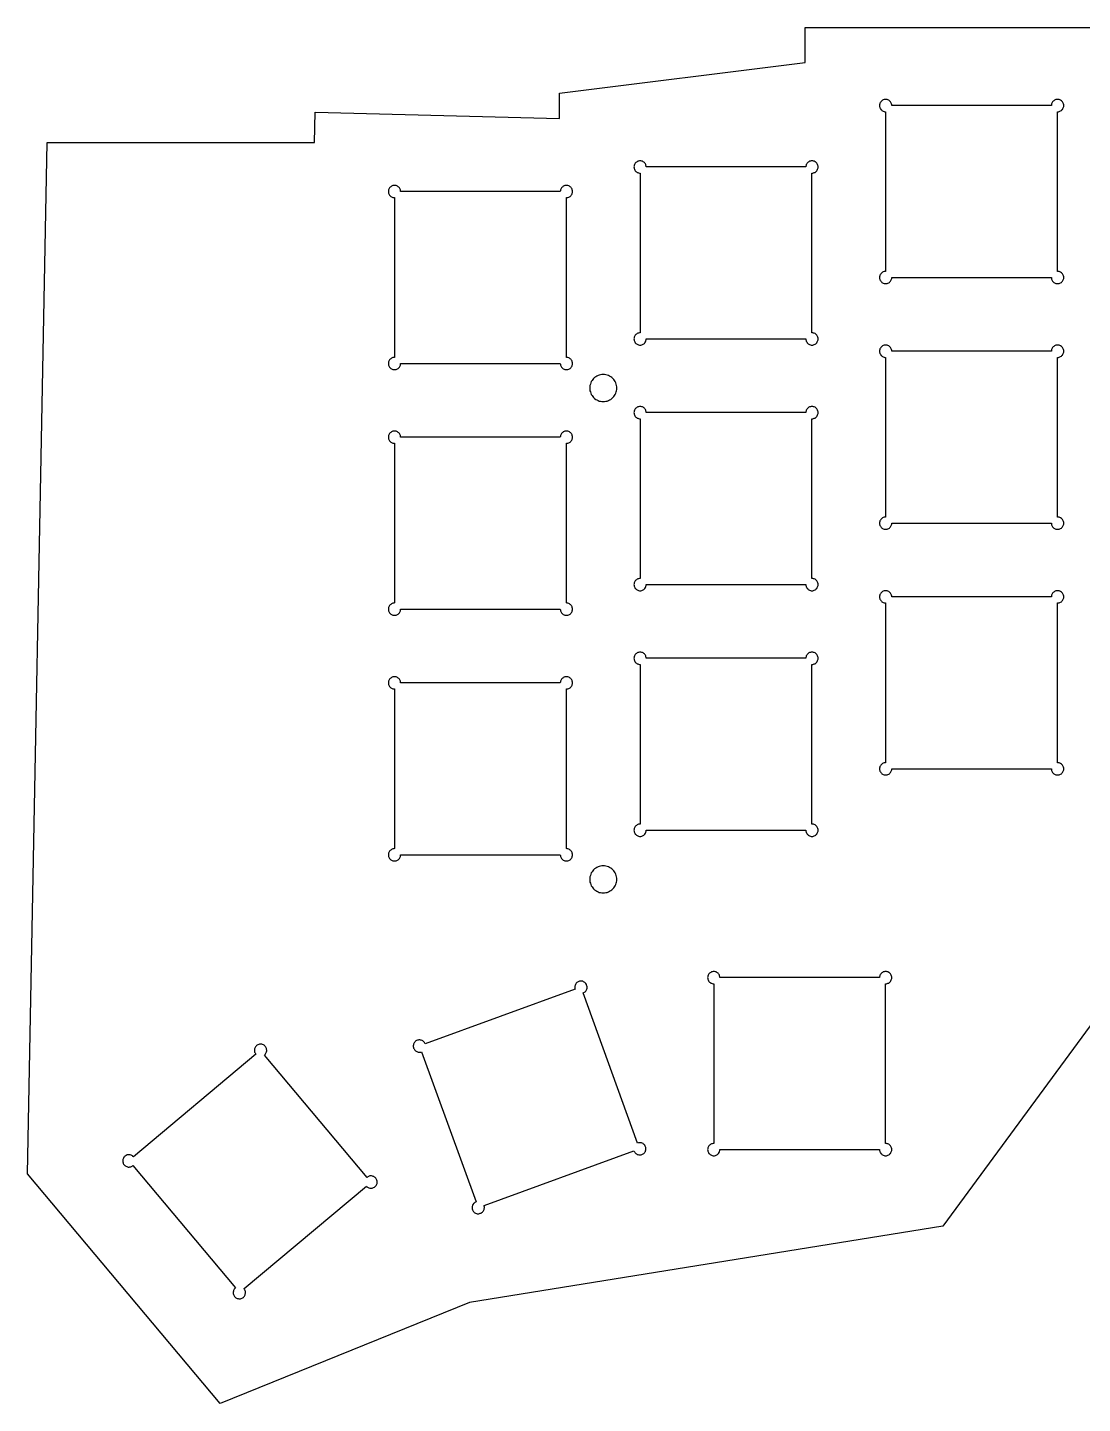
# Model space of a CAD drawing. Header units: millimetres. Extents: x -76 to 77, y -56 to 56.
# Drawn here: x -76.5 to 9.5, y -56.4 to 55.6 of the extents above; entities that cross this region are included whole.
import ezdxf

# ---------------------------------------------------------------- set-up
doc = ezdxf.new("R2010")
doc.units = ezdxf.units.MM

msp = doc.modelspace()

# ---------------------------------------------------------------- linework, layer by layer
for points in [[(-33.13, 48.21), (-33.13, 50.27), (-13.13, 52.77), (-13.13, 55.61), (13.82, 55.61), (13.82, 52.77), (33.82, 50.27), (33.82, 45.1), (73.69, 38.13), (76.6, -32.74), (27.24, -32.74), (12.11, -22.89), (-1.9, -41.98), (-40.46, -48.19), (-60.77, -56.41), (-76.46, -37.71), (-74.86, 46.24), (-53.09, 46.24), (-53.04, 48.71)], [(7.74, 35.65), (7.68, 35.69), (7.62, 35.72), (7.56, 35.74), (7.5, 35.75), (7.43, 35.76), (7.43, 48.76), (7.5, 48.76), (7.56, 48.77), (7.62, 48.8), (7.68, 48.82), (7.74, 48.86), (7.78, 48.9), (7.83, 48.95), (7.86, 49.01), (7.89, 49.07), (7.91, 49.13), (7.93, 49.19), (7.93, 49.26), (7.93, 49.32), (7.91, 49.39), (7.89, 49.45), (7.86, 49.51), (7.83, 49.56), (7.78, 49.61), (7.74, 49.65), (7.68, 49.69), (7.62, 49.72), (7.56, 49.74), (7.5, 49.75), (7.43, 49.76), (7.37, 49.75), (7.3, 49.74), (7.24, 49.72), (7.18, 49.69), (7.13, 49.65), (7.08, 49.61), (7.03, 49.56), (7, 49.51), (6.97, 49.45), (6.95, 49.39), (6.94, 49.32), (6.93, 49.26), (-6.07, 49.26), (-6.07, 49.32), (-6.09, 49.39), (-6.11, 49.45), (-6.14, 49.51), (-6.17, 49.56), (-6.22, 49.61), (-6.26, 49.65), (-6.32, 49.69), (-6.38, 49.72), (-6.44, 49.74), (-6.5, 49.75), (-6.57, 49.76), (-6.63, 49.75), (-6.7, 49.74), (-6.76, 49.72), (-6.82, 49.69), (-6.87, 49.65), (-6.92, 49.61), (-6.97, 49.56), (-7, 49.51), (-7.03, 49.45), (-7.05, 49.39), (-7.06, 49.32), (-7.07, 49.26), (-7.06, 49.19), (-7.05, 49.13), (-7.03, 49.07), (-7, 49.01), (-6.97, 48.95), (-6.92, 48.9), (-6.87, 48.86), (-6.82, 48.82), (-6.76, 48.8), (-6.7, 48.77), (-6.63, 48.76), (-6.57, 48.76), (-6.57, 35.76), (-6.63, 35.75), (-6.7, 35.74), (-6.76, 35.72), (-6.82, 35.69), (-6.87, 35.65), (-6.92, 35.61), (-6.97, 35.56), (-7, 35.51), (-7.03, 35.45), (-7.05, 35.39), (-7.06, 35.32), (-7.07, 35.26), (-7.06, 35.19), (-7.05, 35.13), (-7.03, 35.07), (-7, 35.01), (-6.97, 34.95), (-6.92, 34.9), (-6.87, 34.86), (-6.82, 34.82), (-6.76, 34.8), (-6.7, 34.77), (-6.63, 34.76), (-6.57, 34.76), (-6.5, 34.76), (-6.44, 34.77), (-6.38, 34.8), (-6.32, 34.82), (-6.26, 34.86), (-6.22, 34.9), (-6.17, 34.95), (-6.14, 35.01), (-6.11, 35.07), (-6.09, 35.13), (-6.07, 35.19), (-6.07, 35.26), (6.93, 35.26), (6.94, 35.19), (6.95, 35.13), (6.97, 35.07), (7, 35.01), (7.03, 34.95), (7.08, 34.9), (7.13, 34.86), (7.18, 34.82), (7.24, 34.8), (7.3, 34.77), (7.37, 34.76), (7.43, 34.76), (7.5, 34.76), (7.56, 34.77), (7.62, 34.8), (7.68, 34.82), (7.74, 34.86), (7.78, 34.9), (7.83, 34.95), (7.86, 35.01), (7.89, 35.07), (7.91, 35.13), (7.93, 35.19), (7.93, 35.26), (7.93, 35.32), (7.91, 35.39), (7.89, 35.45), (7.86, 35.51), (7.83, 35.56), (7.78, 35.61)], [(-12.32, 30.69), (-12.38, 30.72), (-12.44, 30.74), (-12.5, 30.75), (-12.57, 30.76), (-12.57, 43.76), (-12.5, 43.76), (-12.44, 43.77), (-12.38, 43.8), (-12.32, 43.82), (-12.26, 43.86), (-12.22, 43.9), (-12.17, 43.95), (-12.14, 44.01), (-12.11, 44.07), (-12.09, 44.13), (-12.07, 44.19), (-12.07, 44.26), (-12.07, 44.32), (-12.09, 44.39), (-12.11, 44.45), (-12.14, 44.51), (-12.17, 44.56), (-12.22, 44.61), (-12.26, 44.65), (-12.32, 44.69), (-12.38, 44.72), (-12.44, 44.74), (-12.5, 44.75), (-12.57, 44.76), (-12.63, 44.75), (-12.7, 44.74), (-12.76, 44.72), (-12.82, 44.69), (-12.87, 44.65), (-12.92, 44.61), (-12.97, 44.56), (-13, 44.51), (-13.03, 44.45), (-13.05, 44.39), (-13.06, 44.32), (-13.07, 44.26), (-26.07, 44.26), (-26.07, 44.32), (-26.09, 44.39), (-26.11, 44.45), (-26.14, 44.51), (-26.17, 44.56), (-26.22, 44.61), (-26.26, 44.65), (-26.32, 44.69), (-26.38, 44.72), (-26.44, 44.74), (-26.5, 44.75), (-26.57, 44.76), (-26.63, 44.75), (-26.7, 44.74), (-26.76, 44.72), (-26.82, 44.69), (-26.87, 44.65), (-26.92, 44.61), (-26.97, 44.56), (-27, 44.51), (-27.03, 44.45), (-27.05, 44.39), (-27.06, 44.32), (-27.07, 44.26), (-27.06, 44.19), (-27.05, 44.13), (-27.03, 44.07), (-27, 44.01), (-26.97, 43.95), (-26.92, 43.9), (-26.87, 43.86), (-26.82, 43.82), (-26.76, 43.8), (-26.7, 43.77), (-26.63, 43.76), (-26.57, 43.76), (-26.57, 30.76), (-26.63, 30.75), (-26.7, 30.74), (-26.76, 30.72), (-26.82, 30.69), (-26.87, 30.65), (-26.92, 30.61), (-26.97, 30.56), (-27, 30.51), (-27.03, 30.45), (-27.05, 30.39), (-27.06, 30.32), (-27.07, 30.26), (-27.06, 30.19), (-27.05, 30.13), (-27.03, 30.07), (-27, 30.01), (-26.97, 29.95), (-26.92, 29.9), (-26.87, 29.86), (-26.82, 29.82), (-26.76, 29.8), (-26.7, 29.77), (-26.63, 29.76), (-26.57, 29.76), (-26.5, 29.76), (-26.44, 29.77), (-26.38, 29.8), (-26.32, 29.82), (-26.26, 29.86), (-26.22, 29.9), (-26.17, 29.95), (-26.14, 30.01), (-26.11, 30.07), (-26.09, 30.13), (-26.07, 30.19), (-26.07, 30.26), (-13.07, 30.26), (-13.06, 30.19), (-13.05, 30.13), (-13.03, 30.07), (-13, 30.01), (-12.97, 29.95), (-12.92, 29.9), (-12.87, 29.86), (-12.82, 29.82), (-12.76, 29.8), (-12.7, 29.77), (-12.63, 29.76), (-12.57, 29.76), (-12.5, 29.76), (-12.44, 29.77), (-12.38, 29.8), (-12.32, 29.82), (-12.26, 29.86), (-12.22, 29.9), (-12.17, 29.95), (-12.14, 30.01), (-12.11, 30.07), (-12.09, 30.13), (-12.07, 30.19), (-12.07, 30.26), (-12.07, 30.32), (-12.09, 30.39), (-12.11, 30.45), (-12.14, 30.51), (-12.17, 30.56), (-12.22, 30.61), (-12.26, 30.65)], [(-32.26, 28.65), (-32.32, 28.69), (-32.38, 28.72), (-32.44, 28.74), (-32.5, 28.75), (-32.57, 28.76), (-32.57, 41.76), (-32.5, 41.76), (-32.44, 41.77), (-32.38, 41.8), (-32.32, 41.82), (-32.26, 41.86), (-32.22, 41.9), (-32.17, 41.95), (-32.14, 42.01), (-32.11, 42.07), (-32.09, 42.13), (-32.07, 42.19), (-32.07, 42.26), (-32.07, 42.32), (-32.09, 42.39), (-32.11, 42.45), (-32.14, 42.51), (-32.17, 42.56), (-32.22, 42.61), (-32.26, 42.65), (-32.32, 42.69), (-32.38, 42.72), (-32.44, 42.74), (-32.5, 42.75), (-32.57, 42.76), (-32.63, 42.75), (-32.7, 42.74), (-32.76, 42.72), (-32.82, 42.69), (-32.87, 42.65), (-32.92, 42.61), (-32.97, 42.56), (-33, 42.51), (-33.03, 42.45), (-33.05, 42.39), (-33.06, 42.32), (-33.07, 42.26), (-46.07, 42.26), (-46.07, 42.32), (-46.09, 42.39), (-46.11, 42.45), (-46.14, 42.51), (-46.17, 42.56), (-46.22, 42.61), (-46.26, 42.65), (-46.32, 42.69), (-46.38, 42.72), (-46.44, 42.74), (-46.5, 42.75), (-46.57, 42.76), (-46.63, 42.75), (-46.7, 42.74), (-46.76, 42.72), (-46.82, 42.69), (-46.87, 42.65), (-46.92, 42.61), (-46.97, 42.56), (-47, 42.51), (-47.03, 42.45), (-47.05, 42.39), (-47.06, 42.32), (-47.07, 42.26), (-47.06, 42.19), (-47.05, 42.13), (-47.03, 42.07), (-47, 42.01), (-46.97, 41.95), (-46.92, 41.9), (-46.87, 41.86), (-46.82, 41.82), (-46.76, 41.8), (-46.7, 41.77), (-46.63, 41.76), (-46.57, 41.76), (-46.57, 28.76), (-46.63, 28.75), (-46.7, 28.74), (-46.76, 28.72), (-46.82, 28.69), (-46.87, 28.65), (-46.92, 28.61), (-46.97, 28.56), (-47, 28.51), (-47.03, 28.45), (-47.05, 28.39), (-47.06, 28.32), (-47.07, 28.26), (-47.06, 28.19), (-47.05, 28.13), (-47.03, 28.07), (-47, 28.01), (-46.97, 27.95), (-46.92, 27.9), (-46.87, 27.86), (-46.82, 27.82), (-46.76, 27.8), (-46.7, 27.77), (-46.63, 27.76), (-46.57, 27.76), (-46.5, 27.76), (-46.44, 27.77), (-46.38, 27.8), (-46.32, 27.82), (-46.26, 27.86), (-46.22, 27.9), (-46.17, 27.95), (-46.14, 28.01), (-46.11, 28.07), (-46.09, 28.13), (-46.07, 28.19), (-46.07, 28.26), (-33.07, 28.26), (-33.06, 28.19), (-33.05, 28.13), (-33.03, 28.07), (-33, 28.01), (-32.97, 27.95), (-32.92, 27.9), (-32.87, 27.86), (-32.82, 27.82), (-32.76, 27.8), (-32.7, 27.77), (-32.63, 27.76), (-32.57, 27.76), (-32.5, 27.76), (-32.44, 27.77), (-32.38, 27.8), (-32.32, 27.82), (-32.26, 27.86), (-32.22, 27.9), (-32.17, 27.95), (-32.14, 28.01), (-32.11, 28.07), (-32.09, 28.13), (-32.07, 28.19), (-32.07, 28.26), (-32.07, 28.32), (-32.09, 28.39), (-32.11, 28.45), (-32.14, 28.51), (-32.17, 28.56), (-32.22, 28.61)], [(7.74, 15.65), (7.68, 15.69), (7.62, 15.72), (7.56, 15.74), (7.5, 15.75), (7.43, 15.76), (7.43, 28.76), (7.5, 28.76), (7.56, 28.77), (7.62, 28.8), (7.68, 28.82), (7.74, 28.86), (7.78, 28.9), (7.83, 28.95), (7.86, 29.01), (7.89, 29.07), (7.91, 29.13), (7.93, 29.19), (7.93, 29.26), (7.93, 29.32), (7.91, 29.39), (7.89, 29.45), (7.86, 29.51), (7.83, 29.56), (7.78, 29.61), (7.74, 29.65), (7.68, 29.69), (7.62, 29.72), (7.56, 29.74), (7.5, 29.75), (7.43, 29.76), (7.37, 29.75), (7.3, 29.74), (7.24, 29.72), (7.18, 29.69), (7.13, 29.65), (7.08, 29.61), (7.03, 29.56), (7, 29.51), (6.97, 29.45), (6.95, 29.39), (6.94, 29.32), (6.93, 29.26), (-6.07, 29.26), (-6.07, 29.32), (-6.09, 29.39), (-6.11, 29.45), (-6.14, 29.51), (-6.17, 29.56), (-6.22, 29.61), (-6.26, 29.65), (-6.32, 29.69), (-6.38, 29.72), (-6.44, 29.74), (-6.5, 29.75), (-6.57, 29.76), (-6.63, 29.75), (-6.7, 29.74), (-6.76, 29.72), (-6.82, 29.69), (-6.87, 29.65), (-6.92, 29.61), (-6.97, 29.56), (-7, 29.51), (-7.03, 29.45), (-7.05, 29.39), (-7.06, 29.32), (-7.07, 29.26), (-7.06, 29.19), (-7.05, 29.13), (-7.03, 29.07), (-7, 29.01), (-6.97, 28.95), (-6.92, 28.9), (-6.87, 28.86), (-6.82, 28.82), (-6.76, 28.8), (-6.7, 28.77), (-6.63, 28.76), (-6.57, 28.76), (-6.57, 15.76), (-6.63, 15.75), (-6.7, 15.74), (-6.76, 15.72), (-6.82, 15.69), (-6.87, 15.65), (-6.92, 15.61), (-6.97, 15.56), (-7, 15.51), (-7.03, 15.45), (-7.05, 15.39), (-7.06, 15.32), (-7.07, 15.26), (-7.06, 15.19), (-7.05, 15.13), (-7.03, 15.07), (-7, 15.01), (-6.97, 14.95), (-6.92, 14.9), (-6.87, 14.86), (-6.82, 14.82), (-6.76, 14.8), (-6.7, 14.77), (-6.63, 14.76), (-6.57, 14.76), (-6.5, 14.76), (-6.44, 14.77), (-6.38, 14.8), (-6.32, 14.82), (-6.26, 14.86), (-6.22, 14.9), (-6.17, 14.95), (-6.14, 15.01), (-6.11, 15.07), (-6.09, 15.13), (-6.07, 15.19), (-6.07, 15.26), (6.93, 15.26), (6.94, 15.19), (6.95, 15.13), (6.97, 15.07), (7, 15.01), (7.03, 14.95), (7.08, 14.9), (7.13, 14.86), (7.18, 14.82), (7.24, 14.8), (7.3, 14.77), (7.37, 14.76), (7.43, 14.76), (7.5, 14.76), (7.56, 14.77), (7.62, 14.8), (7.68, 14.82), (7.74, 14.86), (7.78, 14.9), (7.83, 14.95), (7.86, 15.01), (7.89, 15.07), (7.91, 15.13), (7.93, 15.19), (7.93, 15.26), (7.93, 15.32), (7.91, 15.39), (7.89, 15.45), (7.86, 15.51), (7.83, 15.56), (7.78, 15.61)], [(-28.47, 26.26), (-28.47, 26.36), (-28.49, 26.47), (-28.52, 26.58), (-28.55, 26.68), (-28.6, 26.78), (-28.65, 26.87), (-28.72, 26.95), (-28.79, 27.03), (-28.87, 27.11), (-28.96, 27.17), (-29.05, 27.23), (-29.15, 27.27), (-29.25, 27.31), (-29.35, 27.34), (-29.46, 27.35), (-29.57, 27.36), (-29.68, 27.35), (-29.78, 27.34), (-29.89, 27.31), (-29.99, 27.27), (-30.09, 27.23), (-30.18, 27.17), (-30.27, 27.11), (-30.35, 27.03), (-30.42, 26.95), (-30.48, 26.87), (-30.54, 26.78), (-30.59, 26.68), (-30.62, 26.58), (-30.65, 26.47), (-30.66, 26.36), (-30.67, 26.26), (-30.66, 26.15), (-30.65, 26.04), (-30.62, 25.94), (-30.59, 25.84), (-30.54, 25.74), (-30.48, 25.65), (-30.42, 25.56), (-30.35, 25.48), (-30.27, 25.41), (-30.18, 25.34), (-30.09, 25.29), (-29.99, 25.24), (-29.89, 25.2), (-29.78, 25.18), (-29.68, 25.16), (-29.57, 25.16), (-29.46, 25.16), (-29.35, 25.18), (-29.25, 25.2), (-29.15, 25.24), (-29.05, 25.29), (-28.96, 25.34), (-28.87, 25.41), (-28.79, 25.48), (-28.72, 25.56), (-28.65, 25.65), (-28.6, 25.74), (-28.55, 25.84), (-28.52, 25.94), (-28.49, 26.04), (-28.47, 26.15)], [(-12.32, 10.69), (-12.38, 10.72), (-12.44, 10.74), (-12.5, 10.75), (-12.57, 10.76), (-12.57, 23.76), (-12.5, 23.76), (-12.44, 23.77), (-12.38, 23.8), (-12.32, 23.82), (-12.26, 23.86), (-12.22, 23.9), (-12.17, 23.95), (-12.14, 24.01), (-12.11, 24.07), (-12.09, 24.13), (-12.07, 24.19), (-12.07, 24.26), (-12.07, 24.32), (-12.09, 24.39), (-12.11, 24.45), (-12.14, 24.51), (-12.17, 24.56), (-12.22, 24.61), (-12.26, 24.65), (-12.32, 24.69), (-12.38, 24.72), (-12.44, 24.74), (-12.5, 24.75), (-12.57, 24.76), (-12.63, 24.75), (-12.7, 24.74), (-12.76, 24.72), (-12.82, 24.69), (-12.87, 24.65), (-12.92, 24.61), (-12.97, 24.56), (-13, 24.51), (-13.03, 24.45), (-13.05, 24.39), (-13.06, 24.32), (-13.07, 24.26), (-26.07, 24.26), (-26.07, 24.32), (-26.09, 24.39), (-26.11, 24.45), (-26.14, 24.51), (-26.17, 24.56), (-26.22, 24.61), (-26.26, 24.65), (-26.32, 24.69), (-26.38, 24.72), (-26.44, 24.74), (-26.5, 24.75), (-26.57, 24.76), (-26.63, 24.75), (-26.7, 24.74), (-26.76, 24.72), (-26.82, 24.69), (-26.87, 24.65), (-26.92, 24.61), (-26.97, 24.56), (-27, 24.51), (-27.03, 24.45), (-27.05, 24.39), (-27.06, 24.32), (-27.07, 24.26), (-27.06, 24.19), (-27.05, 24.13), (-27.03, 24.07), (-27, 24.01), (-26.97, 23.95), (-26.92, 23.9), (-26.87, 23.86), (-26.82, 23.82), (-26.76, 23.8), (-26.7, 23.77), (-26.63, 23.76), (-26.57, 23.76), (-26.57, 10.76), (-26.63, 10.75), (-26.7, 10.74), (-26.76, 10.72), (-26.82, 10.69), (-26.87, 10.65), (-26.92, 10.61), (-26.97, 10.56), (-27, 10.51), (-27.03, 10.45), (-27.05, 10.39), (-27.06, 10.32), (-27.07, 10.26), (-27.06, 10.19), (-27.05, 10.13), (-27.03, 10.07), (-27, 10.01), (-26.97, 9.95), (-26.92, 9.9), (-26.87, 9.86), (-26.82, 9.82), (-26.76, 9.8), (-26.7, 9.77), (-26.63, 9.76), (-26.57, 9.76), (-26.5, 9.76), (-26.44, 9.77), (-26.38, 9.8), (-26.32, 9.82), (-26.26, 9.86), (-26.22, 9.9), (-26.17, 9.95), (-26.14, 10.01), (-26.11, 10.07), (-26.09, 10.13), (-26.07, 10.19), (-26.07, 10.26), (-13.07, 10.26), (-13.06, 10.19), (-13.05, 10.13), (-13.03, 10.07), (-13, 10.01), (-12.97, 9.95), (-12.92, 9.9), (-12.87, 9.86), (-12.82, 9.82), (-12.76, 9.8), (-12.7, 9.77), (-12.63, 9.76), (-12.57, 9.76), (-12.5, 9.76), (-12.44, 9.77), (-12.38, 9.8), (-12.32, 9.82), (-12.26, 9.86), (-12.22, 9.9), (-12.17, 9.95), (-12.14, 10.01), (-12.11, 10.07), (-12.09, 10.13), (-12.07, 10.19), (-12.07, 10.26), (-12.07, 10.32), (-12.09, 10.39), (-12.11, 10.45), (-12.14, 10.51), (-12.17, 10.56), (-12.22, 10.61), (-12.26, 10.65)], [(-32.32, 8.69), (-32.38, 8.72), (-32.44, 8.74), (-32.5, 8.75), (-32.57, 8.76), (-32.57, 21.76), (-32.5, 21.76), (-32.44, 21.77), (-32.38, 21.8), (-32.32, 21.82), (-32.26, 21.86), (-32.22, 21.9), (-32.17, 21.95), (-32.14, 22.01), (-32.11, 22.07), (-32.09, 22.13), (-32.07, 22.19), (-32.07, 22.26), (-32.07, 22.32), (-32.09, 22.39), (-32.11, 22.45), (-32.14, 22.51), (-32.17, 22.56), (-32.22, 22.61), (-32.26, 22.65), (-32.32, 22.69), (-32.38, 22.72), (-32.44, 22.74), (-32.5, 22.75), (-32.57, 22.76), (-32.63, 22.75), (-32.7, 22.74), (-32.76, 22.72), (-32.82, 22.69), (-32.87, 22.65), (-32.92, 22.61), (-32.97, 22.56), (-33, 22.51), (-33.03, 22.45), (-33.05, 22.39), (-33.06, 22.32), (-33.07, 22.26), (-46.07, 22.26), (-46.07, 22.32), (-46.09, 22.39), (-46.11, 22.45), (-46.14, 22.51), (-46.17, 22.56), (-46.22, 22.61), (-46.26, 22.65), (-46.32, 22.69), (-46.38, 22.72), (-46.44, 22.74), (-46.5, 22.75), (-46.57, 22.76), (-46.63, 22.75), (-46.7, 22.74), (-46.76, 22.72), (-46.82, 22.69), (-46.87, 22.65), (-46.92, 22.61), (-46.97, 22.56), (-47, 22.51), (-47.03, 22.45), (-47.05, 22.39), (-47.06, 22.32), (-47.07, 22.26), (-47.06, 22.19), (-47.05, 22.13), (-47.03, 22.07), (-47, 22.01), (-46.97, 21.95), (-46.92, 21.9), (-46.87, 21.86), (-46.82, 21.82), (-46.76, 21.8), (-46.7, 21.77), (-46.63, 21.76), (-46.57, 21.76), (-46.57, 8.76), (-46.63, 8.75), (-46.7, 8.74), (-46.76, 8.72), (-46.82, 8.69), (-46.87, 8.65), (-46.92, 8.61), (-46.97, 8.56), (-47, 8.51), (-47.03, 8.45), (-47.05, 8.39), (-47.06, 8.32), (-47.07, 8.26), (-47.06, 8.19), (-47.05, 8.13), (-47.03, 8.07), (-47, 8.01), (-46.97, 7.95), (-46.92, 7.9), (-46.87, 7.86), (-46.82, 7.82), (-46.76, 7.8), (-46.7, 7.77), (-46.63, 7.76), (-46.57, 7.76), (-46.5, 7.76), (-46.44, 7.77), (-46.38, 7.8), (-46.32, 7.82), (-46.26, 7.86), (-46.22, 7.9), (-46.17, 7.95), (-46.14, 8.01), (-46.11, 8.07), (-46.09, 8.13), (-46.07, 8.19), (-46.07, 8.26), (-33.07, 8.26), (-33.06, 8.19), (-33.05, 8.13), (-33.03, 8.07), (-33, 8.01), (-32.97, 7.95), (-32.92, 7.9), (-32.87, 7.86), (-32.82, 7.82), (-32.76, 7.8), (-32.7, 7.77), (-32.63, 7.76), (-32.57, 7.76), (-32.5, 7.76), (-32.44, 7.77), (-32.38, 7.8), (-32.32, 7.82), (-32.26, 7.86), (-32.22, 7.9), (-32.17, 7.95), (-32.14, 8.01), (-32.11, 8.07), (-32.09, 8.13), (-32.07, 8.19), (-32.07, 8.26), (-32.07, 8.32), (-32.09, 8.39), (-32.11, 8.45), (-32.14, 8.51), (-32.17, 8.56), (-32.22, 8.61), (-32.26, 8.65)], [(7.68, -4.31), (7.62, -4.28), (7.56, -4.26), (7.5, -4.25), (7.43, -4.24), (7.43, 8.76), (7.5, 8.76), (7.56, 8.77), (7.62, 8.8), (7.68, 8.82), (7.74, 8.86), (7.78, 8.9), (7.83, 8.95), (7.86, 9.01), (7.89, 9.07), (7.91, 9.13), (7.93, 9.19), (7.93, 9.26), (7.93, 9.32), (7.91, 9.39), (7.89, 9.45), (7.86, 9.51), (7.83, 9.56), (7.78, 9.61), (7.74, 9.65), (7.68, 9.69), (7.62, 9.72), (7.56, 9.74), (7.5, 9.75), (7.43, 9.76), (7.37, 9.75), (7.3, 9.74), (7.24, 9.72), (7.18, 9.69), (7.13, 9.65), (7.08, 9.61), (7.03, 9.56), (7, 9.51), (6.97, 9.45), (6.95, 9.39), (6.94, 9.32), (6.93, 9.26), (-6.07, 9.26), (-6.07, 9.32), (-6.09, 9.39), (-6.11, 9.45), (-6.14, 9.51), (-6.17, 9.56), (-6.22, 9.61), (-6.26, 9.65), (-6.32, 9.69), (-6.38, 9.72), (-6.44, 9.74), (-6.5, 9.75), (-6.57, 9.76), (-6.63, 9.75), (-6.7, 9.74), (-6.76, 9.72), (-6.82, 9.69), (-6.87, 9.65), (-6.92, 9.61), (-6.97, 9.56), (-7, 9.51), (-7.03, 9.45), (-7.05, 9.39), (-7.06, 9.32), (-7.07, 9.26), (-7.06, 9.19), (-7.05, 9.13), (-7.03, 9.07), (-7, 9.01), (-6.97, 8.95), (-6.92, 8.9), (-6.87, 8.86), (-6.82, 8.82), (-6.76, 8.8), (-6.7, 8.77), (-6.63, 8.76), (-6.57, 8.76), (-6.57, -4.24), (-6.63, -4.25), (-6.7, -4.26), (-6.76, -4.28), (-6.82, -4.31), (-6.87, -4.35), (-6.92, -4.39), (-6.97, -4.44), (-7, -4.49), (-7.03, -4.55), (-7.05, -4.61), (-7.06, -4.68), (-7.07, -4.74), (-7.06, -4.81), (-7.05, -4.87), (-7.03, -4.93), (-7, -4.99), (-6.97, -5.05), (-6.92, -5.1), (-6.87, -5.14), (-6.82, -5.18), (-6.76, -5.2), (-6.7, -5.23), (-6.63, -5.24), (-6.57, -5.24), (-6.5, -5.24), (-6.44, -5.23), (-6.38, -5.2), (-6.32, -5.18), (-6.26, -5.14), (-6.22, -5.1), (-6.17, -5.05), (-6.14, -4.99), (-6.11, -4.93), (-6.09, -4.87), (-6.07, -4.81), (-6.07, -4.74), (6.93, -4.74), (6.94, -4.81), (6.95, -4.87), (6.97, -4.93), (7, -4.99), (7.03, -5.05), (7.08, -5.1), (7.13, -5.14), (7.18, -5.18), (7.24, -5.2), (7.3, -5.23), (7.37, -5.24), (7.43, -5.24), (7.5, -5.24), (7.56, -5.23), (7.62, -5.2), (7.68, -5.18), (7.74, -5.14), (7.78, -5.1), (7.83, -5.05), (7.86, -4.99), (7.89, -4.93), (7.91, -4.87), (7.93, -4.81), (7.93, -4.74), (7.93, -4.68), (7.91, -4.61), (7.89, -4.55), (7.86, -4.49), (7.83, -4.44), (7.78, -4.39), (7.74, -4.35)], [(-12.26, -9.35), (-12.32, -9.31), (-12.38, -9.28), (-12.44, -9.26), (-12.5, -9.25), (-12.57, -9.24), (-12.57, 3.76), (-12.5, 3.76), (-12.44, 3.77), (-12.38, 3.8), (-12.32, 3.82), (-12.26, 3.86), (-12.22, 3.9), (-12.17, 3.95), (-12.14, 4.01), (-12.11, 4.07), (-12.09, 4.13), (-12.07, 4.19), (-12.07, 4.26), (-12.07, 4.32), (-12.09, 4.39), (-12.11, 4.45), (-12.14, 4.51), (-12.17, 4.56), (-12.22, 4.61), (-12.26, 4.65), (-12.32, 4.69), (-12.38, 4.72), (-12.44, 4.74), (-12.5, 4.75), (-12.57, 4.76), (-12.63, 4.75), (-12.7, 4.74), (-12.76, 4.72), (-12.82, 4.69), (-12.87, 4.65), (-12.92, 4.61), (-12.97, 4.56), (-13, 4.51), (-13.03, 4.45), (-13.05, 4.39), (-13.06, 4.32), (-13.07, 4.26), (-26.07, 4.26), (-26.07, 4.32), (-26.09, 4.39), (-26.11, 4.45), (-26.14, 4.51), (-26.17, 4.56), (-26.22, 4.61), (-26.26, 4.65), (-26.32, 4.69), (-26.38, 4.72), (-26.44, 4.74), (-26.5, 4.75), (-26.57, 4.76), (-26.63, 4.75), (-26.7, 4.74), (-26.76, 4.72), (-26.82, 4.69), (-26.87, 4.65), (-26.92, 4.61), (-26.97, 4.56), (-27, 4.51), (-27.03, 4.45), (-27.05, 4.39), (-27.06, 4.32), (-27.07, 4.26), (-27.06, 4.19), (-27.05, 4.13), (-27.03, 4.07), (-27, 4.01), (-26.97, 3.95), (-26.92, 3.9), (-26.87, 3.86), (-26.82, 3.82), (-26.76, 3.8), (-26.7, 3.77), (-26.63, 3.76), (-26.57, 3.76), (-26.57, -9.24), (-26.63, -9.25), (-26.7, -9.26), (-26.76, -9.28), (-26.82, -9.31), (-26.87, -9.35), (-26.92, -9.39), (-26.97, -9.44), (-27, -9.49), (-27.03, -9.55), (-27.05, -9.61), (-27.06, -9.68), (-27.07, -9.74), (-27.06, -9.81), (-27.05, -9.87), (-27.03, -9.93), (-27, -9.99), (-26.97, -10.05), (-26.92, -10.1), (-26.87, -10.14), (-26.82, -10.18), (-26.76, -10.2), (-26.7, -10.23), (-26.63, -10.24), (-26.57, -10.24), (-26.5, -10.24), (-26.44, -10.23), (-26.38, -10.2), (-26.32, -10.18), (-26.26, -10.14), (-26.22, -10.1), (-26.17, -10.05), (-26.14, -9.99), (-26.11, -9.93), (-26.09, -9.87), (-26.07, -9.81), (-26.07, -9.74), (-13.07, -9.74), (-13.06, -9.81), (-13.05, -9.87), (-13.03, -9.93), (-13, -9.99), (-12.97, -10.05), (-12.92, -10.1), (-12.87, -10.14), (-12.82, -10.18), (-12.76, -10.2), (-12.7, -10.23), (-12.63, -10.24), (-12.57, -10.24), (-12.5, -10.24), (-12.44, -10.23), (-12.38, -10.2), (-12.32, -10.18), (-12.26, -10.14), (-12.22, -10.1), (-12.17, -10.05), (-12.14, -9.99), (-12.11, -9.93), (-12.09, -9.87), (-12.07, -9.81), (-12.07, -9.74), (-12.07, -9.68), (-12.09, -9.61), (-12.11, -9.55), (-12.14, -9.49), (-12.17, -9.44), (-12.22, -9.39)], [(-32.26, -11.35), (-32.32, -11.31), (-32.38, -11.28), (-32.44, -11.26), (-32.5, -11.25), (-32.57, -11.24), (-32.57, 1.76), (-32.5, 1.76), (-32.44, 1.77), (-32.38, 1.8), (-32.32, 1.82), (-32.26, 1.86), (-32.22, 1.9), (-32.17, 1.95), (-32.14, 2.01), (-32.11, 2.07), (-32.09, 2.13), (-32.07, 2.19), (-32.07, 2.26), (-32.07, 2.32), (-32.09, 2.39), (-32.11, 2.45), (-32.14, 2.51), (-32.17, 2.56), (-32.22, 2.61), (-32.26, 2.65), (-32.32, 2.69), (-32.38, 2.72), (-32.44, 2.74), (-32.5, 2.75), (-32.57, 2.76), (-32.63, 2.75), (-32.7, 2.74), (-32.76, 2.72), (-32.82, 2.69), (-32.87, 2.65), (-32.92, 2.61), (-32.97, 2.56), (-33, 2.51), (-33.03, 2.45), (-33.05, 2.39), (-33.06, 2.32), (-33.07, 2.26), (-46.07, 2.26), (-46.07, 2.32), (-46.09, 2.39), (-46.11, 2.45), (-46.14, 2.51), (-46.17, 2.56), (-46.22, 2.61), (-46.26, 2.65), (-46.32, 2.69), (-46.38, 2.72), (-46.44, 2.74), (-46.5, 2.75), (-46.57, 2.76), (-46.63, 2.75), (-46.7, 2.74), (-46.76, 2.72), (-46.82, 2.69), (-46.87, 2.65), (-46.92, 2.61), (-46.97, 2.56), (-47, 2.51), (-47.03, 2.45), (-47.05, 2.39), (-47.06, 2.32), (-47.07, 2.26), (-47.06, 2.19), (-47.05, 2.13), (-47.03, 2.07), (-47, 2.01), (-46.97, 1.95), (-46.92, 1.9), (-46.87, 1.86), (-46.82, 1.82), (-46.76, 1.8), (-46.7, 1.77), (-46.63, 1.76), (-46.57, 1.76), (-46.57, -11.24), (-46.63, -11.25), (-46.7, -11.26), (-46.76, -11.28), (-46.82, -11.31), (-46.87, -11.35), (-46.92, -11.39), (-46.97, -11.44), (-47, -11.49), (-47.03, -11.55), (-47.05, -11.61), (-47.06, -11.68), (-47.07, -11.74), (-47.06, -11.81), (-47.05, -11.87), (-47.03, -11.93), (-47, -11.99), (-46.97, -12.05), (-46.92, -12.1), (-46.87, -12.14), (-46.82, -12.18), (-46.76, -12.2), (-46.7, -12.23), (-46.63, -12.24), (-46.57, -12.24), (-46.5, -12.24), (-46.44, -12.23), (-46.38, -12.2), (-46.32, -12.18), (-46.26, -12.14), (-46.22, -12.1), (-46.17, -12.05), (-46.14, -11.99), (-46.11, -11.93), (-46.09, -11.87), (-46.07, -11.81), (-46.07, -11.74), (-33.07, -11.74), (-33.06, -11.81), (-33.05, -11.87), (-33.03, -11.93), (-33, -11.99), (-32.97, -12.05), (-32.92, -12.1), (-32.87, -12.14), (-32.82, -12.18), (-32.76, -12.2), (-32.7, -12.23), (-32.63, -12.24), (-32.57, -12.24), (-32.5, -12.24), (-32.44, -12.23), (-32.38, -12.2), (-32.32, -12.18), (-32.26, -12.14), (-32.22, -12.1), (-32.17, -12.05), (-32.14, -11.99), (-32.11, -11.93), (-32.09, -11.87), (-32.07, -11.81), (-32.07, -11.74), (-32.07, -11.68), (-32.09, -11.61), (-32.11, -11.55), (-32.14, -11.49), (-32.17, -11.44), (-32.22, -11.39)], [(-28.47, -13.74), (-28.47, -13.64), (-28.49, -13.53), (-28.52, -13.42), (-28.55, -13.32), (-28.6, -13.22), (-28.65, -13.13), (-28.72, -13.05), (-28.79, -12.97), (-28.87, -12.89), (-28.96, -12.83), (-29.05, -12.77), (-29.15, -12.73), (-29.25, -12.69), (-29.35, -12.66), (-29.46, -12.65), (-29.57, -12.64), (-29.68, -12.65), (-29.78, -12.66), (-29.89, -12.69), (-29.99, -12.73), (-30.09, -12.77), (-30.18, -12.83), (-30.27, -12.89), (-30.35, -12.97), (-30.42, -13.05), (-30.48, -13.13), (-30.54, -13.22), (-30.59, -13.32), (-30.62, -13.42), (-30.65, -13.53), (-30.66, -13.64), (-30.67, -13.74), (-30.66, -13.85), (-30.65, -13.96), (-30.62, -14.06), (-30.59, -14.16), (-30.54, -14.26), (-30.48, -14.35), (-30.42, -14.44), (-30.35, -14.52), (-30.27, -14.59), (-30.18, -14.66), (-30.09, -14.71), (-29.99, -14.76), (-29.89, -14.8), (-29.78, -14.82), (-29.68, -14.84), (-29.57, -14.84), (-29.46, -14.84), (-29.35, -14.82), (-29.25, -14.8), (-29.15, -14.76), (-29.05, -14.71), (-28.96, -14.66), (-28.87, -14.59), (-28.79, -14.52), (-28.72, -14.44), (-28.65, -14.35), (-28.6, -14.26), (-28.55, -14.16), (-28.52, -14.06), (-28.49, -13.96), (-28.47, -13.85)], [(-6.32, -35.31), (-6.38, -35.28), (-6.44, -35.26), (-6.5, -35.25), (-6.57, -35.24), (-6.57, -22.24), (-6.5, -22.24), (-6.44, -22.23), (-6.38, -22.2), (-6.32, -22.18), (-6.26, -22.14), (-6.22, -22.1), (-6.17, -22.05), (-6.14, -21.99), (-6.11, -21.93), (-6.09, -21.87), (-6.07, -21.81), (-6.07, -21.74), (-6.07, -21.68), (-6.09, -21.61), (-6.11, -21.55), (-6.14, -21.49), (-6.17, -21.44), (-6.22, -21.39), (-6.26, -21.35), (-6.32, -21.31), (-6.38, -21.28), (-6.44, -21.26), (-6.5, -21.25), (-6.57, -21.24), (-6.63, -21.25), (-6.7, -21.26), (-6.76, -21.28), (-6.82, -21.31), (-6.87, -21.35), (-6.92, -21.39), (-6.97, -21.44), (-7, -21.49), (-7.03, -21.55), (-7.05, -21.61), (-7.06, -21.68), (-7.07, -21.74), (-20.07, -21.74), (-20.07, -21.68), (-20.09, -21.61), (-20.11, -21.55), (-20.14, -21.49), (-20.17, -21.44), (-20.22, -21.39), (-20.26, -21.35), (-20.32, -21.31), (-20.38, -21.28), (-20.44, -21.26), (-20.5, -21.25), (-20.57, -21.24), (-20.63, -21.25), (-20.7, -21.26), (-20.76, -21.28), (-20.82, -21.31), (-20.87, -21.35), (-20.92, -21.39), (-20.97, -21.44), (-21, -21.49), (-21.03, -21.55), (-21.05, -21.61), (-21.06, -21.68), (-21.07, -21.74), (-21.06, -21.81), (-21.05, -21.87), (-21.03, -21.93), (-21, -21.99), (-20.97, -22.05), (-20.92, -22.1), (-20.87, -22.14), (-20.82, -22.18), (-20.76, -22.2), (-20.7, -22.23), (-20.63, -22.24), (-20.57, -22.24), (-20.57, -35.24), (-20.63, -35.25), (-20.7, -35.26), (-20.76, -35.28), (-20.82, -35.31), (-20.87, -35.35), (-20.92, -35.39), (-20.97, -35.44), (-21, -35.49), (-21.03, -35.55), (-21.05, -35.61), (-21.06, -35.68), (-21.07, -35.74), (-21.06, -35.81), (-21.05, -35.87), (-21.03, -35.93), (-21, -35.99), (-20.97, -36.05), (-20.92, -36.1), (-20.87, -36.14), (-20.82, -36.18), (-20.76, -36.2), (-20.7, -36.23), (-20.63, -36.24), (-20.57, -36.24), (-20.5, -36.24), (-20.44, -36.23), (-20.38, -36.2), (-20.32, -36.18), (-20.26, -36.14), (-20.22, -36.1), (-20.17, -36.05), (-20.14, -35.99), (-20.11, -35.93), (-20.09, -35.87), (-20.07, -35.81), (-20.07, -35.74), (-7.07, -35.74), (-7.06, -35.81), (-7.05, -35.87), (-7.03, -35.93), (-7, -35.99), (-6.97, -36.05), (-6.92, -36.1), (-6.87, -36.14), (-6.82, -36.18), (-6.76, -36.2), (-6.7, -36.23), (-6.63, -36.24), (-6.57, -36.24), (-6.5, -36.24), (-6.44, -36.23), (-6.38, -36.2), (-6.32, -36.18), (-6.26, -36.14), (-6.22, -36.1), (-6.17, -36.05), (-6.14, -35.99), (-6.11, -35.93), (-6.09, -35.87), (-6.07, -35.81), (-6.07, -35.74), (-6.07, -35.68), (-6.09, -35.61), (-6.11, -35.55), (-6.14, -35.49), (-6.17, -35.44), (-6.22, -35.39), (-6.26, -35.35)], [(-26.51, -35.18), (-26.58, -35.18), (-26.64, -35.18), (-26.71, -35.19), (-26.77, -35.21), (-31.21, -22.99), (-31.15, -22.96), (-31.1, -22.93), (-31.05, -22.89), (-31, -22.84), (-30.96, -22.79), (-30.93, -22.73), (-30.91, -22.67), (-30.89, -22.61), (-30.89, -22.54), (-30.89, -22.48), (-30.9, -22.41), (-30.92, -22.35), (-30.94, -22.29), (-30.98, -22.23), (-31.02, -22.18), (-31.06, -22.14), (-31.12, -22.1), (-31.17, -22.07), (-31.23, -22.04), (-31.3, -22.03), (-31.36, -22.02), (-31.43, -22.02), (-31.49, -22.03), (-31.56, -22.05), (-31.62, -22.08), (-31.67, -22.11), (-31.72, -22.15), (-31.77, -22.2), (-31.81, -22.25), (-31.84, -22.31), (-31.86, -22.37), (-31.88, -22.43), (-31.88, -22.5), (-31.88, -22.56), (-31.87, -22.63), (-31.86, -22.69), (-44.07, -27.14), (-44.1, -27.08), (-44.13, -27.02), (-44.17, -26.97), (-44.22, -26.93), (-44.27, -26.89), (-44.33, -26.86), (-44.39, -26.83), (-44.45, -26.82), (-44.52, -26.81), (-44.58, -26.81), (-44.65, -26.82), (-44.71, -26.84), (-44.77, -26.87), (-44.83, -26.9), (-44.88, -26.94), (-44.92, -26.99), (-44.96, -27.04), (-44.99, -27.1), (-45.02, -27.16), (-45.03, -27.22), (-45.04, -27.29), (-45.04, -27.35), (-45.03, -27.42), (-45.01, -27.48), (-44.98, -27.54), (-44.95, -27.6), (-44.91, -27.65), (-44.86, -27.69), (-44.81, -27.73), (-44.75, -27.76), (-44.69, -27.79), (-44.63, -27.8), (-44.56, -27.81), (-44.5, -27.81), (-44.43, -27.8), (-44.37, -27.78), (-39.92, -40), (-39.98, -40.02), (-40.04, -40.06), (-40.09, -40.1), (-40.14, -40.14), (-40.17, -40.2), (-40.21, -40.25), (-40.23, -40.31), (-40.25, -40.38), (-40.25, -40.44), (-40.25, -40.51), (-40.24, -40.57), (-40.22, -40.64), (-40.2, -40.7), (-40.16, -40.75), (-40.12, -40.8), (-40.07, -40.85), (-40.02, -40.89), (-39.96, -40.92), (-39.9, -40.94), (-39.84, -40.96), (-39.77, -40.96), (-39.71, -40.96), (-39.64, -40.95), (-39.58, -40.93), (-39.52, -40.91), (-39.47, -40.87), (-39.41, -40.83), (-39.37, -40.79), (-39.33, -40.73), (-39.3, -40.68), (-39.28, -40.62), (-39.26, -40.55), (-39.25, -40.49), (-39.25, -40.42), (-39.26, -40.36), (-39.28, -40.29), (-27.07, -35.85), (-27.04, -35.91), (-27.01, -35.96), (-26.97, -36.01), (-26.92, -36.06), (-26.87, -36.1), (-26.81, -36.13), (-26.75, -36.15), (-26.68, -36.17), (-26.62, -36.18), (-26.55, -36.17), (-26.49, -36.16), (-26.43, -36.15), (-26.37, -36.12), (-26.31, -36.09), (-26.26, -36.05), (-26.21, -36), (-26.18, -35.95), (-26.14, -35.89), (-26.12, -35.83), (-26.1, -35.76), (-26.1, -35.7), (-26.1, -35.63), (-26.11, -35.57), (-26.13, -35.51), (-26.15, -35.45), (-26.19, -35.39), (-26.23, -35.34), (-26.28, -35.29), (-26.33, -35.25), (-26.39, -35.22), (-26.45, -35.2)], [(-58.71, -47.3), (-58.73, -47.24), (-58.75, -47.17), (-58.78, -47.12), (-58.82, -47.06), (-48.86, -38.71), (-48.82, -38.76), (-48.77, -38.8), (-48.71, -38.83), (-48.65, -38.86), (-48.59, -38.87), (-48.52, -38.88), (-48.46, -38.89), (-48.39, -38.88), (-48.33, -38.86), (-48.27, -38.84), (-48.21, -38.81), (-48.16, -38.77), (-48.11, -38.72), (-48.07, -38.67), (-48.04, -38.62), (-48.01, -38.56), (-47.99, -38.49), (-47.98, -38.43), (-47.98, -38.36), (-47.99, -38.3), (-48, -38.24), (-48.03, -38.18), (-48.06, -38.12), (-48.1, -38.07), (-48.14, -38.02), (-48.19, -37.98), (-48.25, -37.94), (-48.31, -37.92), (-48.37, -37.9), (-48.44, -37.89), (-48.5, -37.89), (-48.57, -37.89), (-48.63, -37.91), (-48.69, -37.93), (-48.75, -37.96), (-48.8, -38), (-57.16, -28.04), (-57.11, -28), (-57.07, -27.95), (-57.04, -27.89), (-57.01, -27.83), (-56.99, -27.77), (-56.98, -27.71), (-56.98, -27.64), (-56.99, -27.58), (-57, -27.51), (-57.03, -27.45), (-57.06, -27.39), (-57.1, -27.34), (-57.14, -27.29), (-57.19, -27.25), (-57.25, -27.22), (-57.31, -27.19), (-57.37, -27.17), (-57.44, -27.16), (-57.5, -27.16), (-57.57, -27.17), (-57.63, -27.19), (-57.69, -27.21), (-57.75, -27.24), (-57.8, -27.28), (-57.85, -27.32), (-57.89, -27.38), (-57.92, -27.43), (-57.95, -27.49), (-57.97, -27.55), (-57.98, -27.62), (-57.98, -27.68), (-57.97, -27.75), (-57.96, -27.81), (-57.93, -27.87), (-57.9, -27.93), (-57.86, -27.98), (-67.82, -36.34), (-67.87, -36.29), (-67.92, -36.25), (-67.97, -36.22), (-68.03, -36.19), (-68.1, -36.17), (-68.16, -36.16), (-68.23, -36.16), (-68.29, -36.17), (-68.35, -36.18), (-68.42, -36.21), (-68.47, -36.24), (-68.53, -36.28), (-68.57, -36.32), (-68.61, -36.37), (-68.65, -36.43), (-68.67, -36.49), (-68.69, -36.55), (-68.7, -36.62), (-68.7, -36.68), (-68.7, -36.75), (-68.68, -36.81), (-68.66, -36.87), (-68.63, -36.93), (-68.59, -36.98), (-68.54, -37.03), (-68.49, -37.07), (-68.44, -37.1), (-68.38, -37.13), (-68.31, -37.15), (-68.25, -37.16), (-68.18, -37.16), (-68.12, -37.15), (-68.05, -37.14), (-67.99, -37.11), (-67.94, -37.08), (-67.88, -37.04), (-59.53, -47), (-59.57, -47.05), (-59.62, -47.1), (-59.65, -47.15), (-59.68, -47.21), (-59.69, -47.28), (-59.7, -47.34), (-59.71, -47.41), (-59.7, -47.47), (-59.68, -47.54), (-59.66, -47.6), (-59.63, -47.65), (-59.59, -47.71), (-59.54, -47.75), (-59.49, -47.8), (-59.44, -47.83), (-59.38, -47.86), (-59.31, -47.87), (-59.25, -47.88), (-59.18, -47.89), (-59.12, -47.88), (-59.06, -47.86), (-58.99, -47.84), (-58.94, -47.81), (-58.88, -47.77), (-58.84, -47.72), (-58.8, -47.67), (-58.76, -47.62), (-58.74, -47.56), (-58.72, -47.49), (-58.71, -47.43), (-58.71, -47.36)]]:
    msp.add_lwpolyline(points, close=True)

doc.saveas('drawing.dxf')
